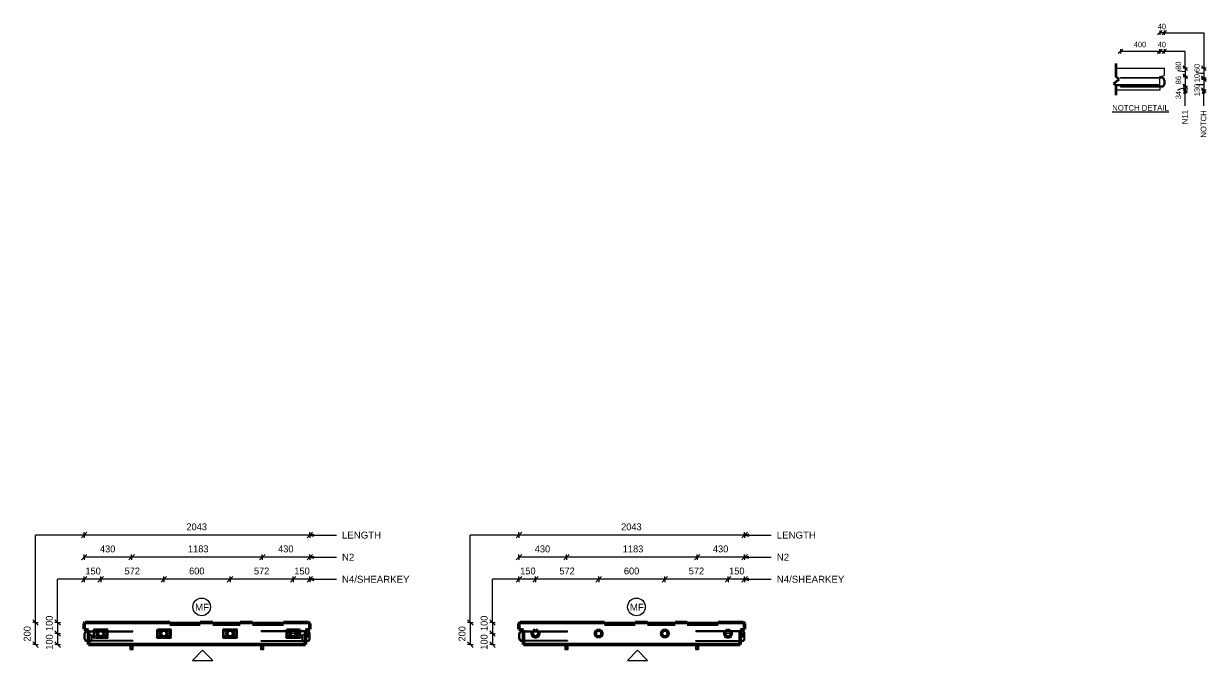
# Model space of a CAD drawing. Header units: millimetres. Extents: x -12496 to 1412, y 1067 to 18539.
# Drawn here: x -12496 to -1787, y 12771 to 18539 of the extents above; entities that cross this region are included whole.
import ezdxf

# ---------------------------------------------------------------- set-up
doc = ezdxf.new("R2010")
doc.units = ezdxf.units.MM
doc.linetypes.add('Dash', pattern=[6.36, 3.18, -3.18])
for name, color, linetype, lineweight in [('A-ANNO-DIMS', 211, 'Continuous', 9), ('A-ANNO-DIMS-25', 211, 'Continuous', 9), ('A-DETL', 90, 'Continuous', 18), ('A-DETL-MBND', 5, 'Continuous', 18), ('A-DETL-THIN', 151, 'Continuous', 18), ('A-GENM', 13, 'Continuous', 18), ('A-WALL', 113, 'Continuous', 25), ('A-WALL-HDLN', 110, 'Dash', 25), ('G-ANNO-TEXT', 231, 'Continuous', 9), ('S-RBAR', 171, 'Continuous', 18)]:
    doc.layers.add(name, color=color, linetype=linetype, lineweight=lineweight)
doc.styles.add('Arial', font='arial.ttf', dxfattribs={"height": 62.5})
doc.styles.add('Arial_1', font='arial.ttf', dxfattribs={"height": 50})
doc.styles.add('Nirmala UI Semilight', font='NirmalaS.ttf', dxfattribs={"height": 62.5})
doc.styles.add('Nirmala UI Semilight_1', font='NirmalaS.ttf', dxfattribs={"height": 50})
doc.dimstyles.new('Arrow_Filled_-_2_5_NI_UI', dxfattribs={"dimscale": 304.8, "dimtxt": 65.460247, "dimasz": 0.164042, "dimexe": 0.082021, "dimexo": 0.0625, "dimgap": 0.082021, "dimtad": 1, "dimdec": 0, "dimzin": 0, "dimdsep": 46, "dimtxsty": 'Nirmala UI Semilight', "dimblk1": 'OBLIQUE', "dimblk2": 'OBLIQUE', "dimsah": 1, "dimcen": 0.09, "dimazin": 0, "dimtfac": 1, "dimtdec": 4, "dimtix": 1, "dimtmove": 0, "dimatfit": 3, "dimfxl": 0.082021, "dimfxlon": 1, "dimtvp": 1, "dimtolj": 1, "dimtzin": 0, "dimarcsym": 2})
doc.dimstyles.new('Arrow_Filled_-_2_5_NI_UI_1', dxfattribs={"dimscale": 304.8, "dimtxt": 65.460247, "dimasz": 0.164042, "dimexe": 0.082021, "dimexo": 0.0625, "dimgap": 0.082021, "dimtad": 1, "dimdec": 0, "dimzin": 0, "dimdsep": 46, "dimtxsty": 'Nirmala UI Semilight', "dimblk1": 'OBLIQUE', "dimblk2": 'OBLIQUE', "dimsah": 1, "dimcen": 0.09, "dimazin": 0, "dimtfac": 1, "dimtdec": 4, "dimtix": 1, "dimtmove": 2, "dimatfit": 3, "dimfxl": 0.082021, "dimfxlon": 1, "dimtvp": 1, "dimtolj": 1, "dimtzin": 0, "dimarcsym": 2})

# ---------------------------------------------------------------- blocks, each defined once
blk = doc.blocks.new('RR spread anchor face based - RR-SA-2_5-250-1726823-Elevation Top')
at = {"layer": 'A-GENM'}
for p, q in [((-10026, 13014), (-10085, 13014)), ((-9909, 13014), (-9945, 13014)), ((-9945, 12984), (-9909, 12984)), ((-9924, 13006), (-9918, 13006)), ((-9918, 12992), (-9924, 12992))]:
    blk.add_line(p, q, dxfattribs=at)
for centre, start, end in [((-9924, 12999), 90, 270), ((-9918, 12999), 270, 90)]:
    blk.add_arc(centre, 7, start, end, dxfattribs=at)
blk = doc.blocks.new('RR spread anchor face based - RR-SA-1_4-160-1726851-Elevation Top')
at = {"layer": 'A-GENM'}
for p, q in [((-11533, 12914), (-11533, 12874)), ((-11533, 12874), (-11530, 12869)), ((-11530, 12869), (-11505, 12869)), ((-11525, 12884), (-11525, 12890)), ((-11511, 12890), (-11511, 12884)), ((-11505, 12869), (-11503, 12874)), ((-11503, 12874), (-11503, 12914))]:
    blk.add_line(p, q, dxfattribs=at)
for centre, start, end in [((-11518, 12890), 0, 180), ((-11518, 12884), 180, 0)]:
    blk.add_arc(centre, 7, start, end, dxfattribs=at)
blk = doc.blocks.new('RR spread anchor face based - RR-SA-2_5-250-1726823-Elevation Top Copy 1')
at = {"layer": 'A-GENM'}
for p, q in [((-10026, 13014), (-10085, 13014)), ((-9909, 13014), (-9945, 13014)), ((-9945, 12984), (-9909, 12984)), ((-9924, 13006), (-9918, 13006)), ((-9918, 12992), (-9924, 12992))]:
    blk.add_line(p, q, dxfattribs=at)
for centre, start, end in [((-9924, 12999), 90, 270), ((-9918, 12999), 270, 90)]:
    blk.add_arc(centre, 7, start, end, dxfattribs=at)
blk = doc.blocks.new('RR spread anchor face based - RR-SA-1_4-160-1726851-Elevation Top Copy 1')
at = {"layer": 'A-GENM'}
for p, q in [((-11533, 12914), (-11533, 12874)), ((-11533, 12874), (-11530, 12869)), ((-11530, 12869), (-11505, 12869)), ((-11525, 12884), (-11525, 12890)), ((-11511, 12890), (-11511, 12884)), ((-11505, 12869), (-11503, 12874)), ((-11503, 12874), (-11503, 12914))]:
    blk.add_line(p, q, dxfattribs=at)
for centre, start, end in [((-11518, 12890), 0, 180), ((-11518, 12884), 180, 0)]:
    blk.add_arc(centre, 7, start, end, dxfattribs=at)
blk = doc.blocks.new('DIMBLOCK1-Elevation Top')
at = {"layer": 'A-ANNO-DIMS-25'}
for p, q in [((-10055, 13506), (-10080, 13481)), ((-10055, 13506), (-10030, 13531)), ((-10055, 13506), (-10055, 13531)), ((-9905, 13506), (-10055, 13506)), ((-10055, 13506), (-10055, 13481)), ((-9905, 13506), (-9930, 13481)), ((-9905, 13506), (-9880, 13531)), ((-9905, 13506), (-9905, 13531)), ((-9905, 13506), (-9905, 13481))]:
    blk.add_line(p, q, dxfattribs=at)
at = {"layer": 'A-ANNO-DIMS-25', "color": 0, "insert": (-10045, 13612), "char_height": 62.5, "width": 154.25, "attachment_point": 1, "line_spacing_factor": 1.142579, "style": 'Nirmala UI Semilight'}
blk.add_mtext('150', dxfattribs=at)
blk = doc.blocks.new('_Oblique')
at = {"color": 0, "linetype": 'ByBlock', "lineweight": -2}
blk.add_line((-0.5, -0.5), (0.5, 0.5), dxfattribs=at)
blk = doc.blocks.new('DIMBLOCK2-Elevation Top')
at = {"layer": 'A-ANNO-DIMS-25'}
for p, q in [((-10627, 13506), (-10652, 13481)), ((-10627, 13506), (-10602, 13531)), ((-10627, 13506), (-10627, 13531)), ((-10055, 13506), (-10627, 13506)), ((-10627, 13506), (-10627, 13481)), ((-10055, 13506), (-10080, 13481)), ((-10055, 13506), (-10030, 13531)), ((-10055, 13506), (-10055, 13531)), ((-10055, 13506), (-10055, 13481))]:
    blk.add_line(p, q, dxfattribs=at)
at = {"layer": 'A-ANNO-DIMS-25', "color": 0, "insert": (-10411, 13612), "char_height": 62.5, "width": 168.53, "attachment_point": 1, "line_spacing_factor": 1.142579, "style": 'Nirmala UI Semilight'}
blk.add_mtext('572', dxfattribs=at)
blk = doc.blocks.new('DIMBLOCK3-Elevation Top')
at = {"layer": 'A-ANNO-DIMS-25'}
for p, q in [((-11226, 13506), (-11251, 13481)), ((-11226, 13506), (-11201, 13531)), ((-11226, 13506), (-11226, 13531)), ((-10627, 13506), (-11226, 13506)), ((-11226, 13506), (-11226, 13481)), ((-10627, 13506), (-10652, 13481)), ((-10627, 13506), (-10602, 13531)), ((-10627, 13506), (-10627, 13531)), ((-10627, 13506), (-10627, 13481))]:
    blk.add_line(p, q, dxfattribs=at)
at = {"layer": 'A-ANNO-DIMS-25', "color": 0, "insert": (-10998, 13612), "char_height": 62.5, "width": 171.39, "attachment_point": 1, "line_spacing_factor": 1.142579, "style": 'Nirmala UI Semilight'}
blk.add_mtext('600', dxfattribs=at)
blk = doc.blocks.new('DIMBLOCK4-Elevation Top')
at = {"layer": 'A-ANNO-DIMS-25'}
for p, q in [((-11798, 13506), (-11823, 13481)), ((-11798, 13506), (-11773, 13531)), ((-11798, 13506), (-11798, 13531)), ((-11226, 13506), (-11798, 13506)), ((-11798, 13506), (-11798, 13481)), ((-11226, 13506), (-11251, 13481)), ((-11226, 13506), (-11201, 13531)), ((-11226, 13506), (-11226, 13531)), ((-11226, 13506), (-11226, 13481))]:
    blk.add_line(p, q, dxfattribs=at)
at = {"layer": 'A-ANNO-DIMS-25', "color": 0, "insert": (-11582, 13612), "char_height": 62.5, "width": 168.53, "attachment_point": 1, "line_spacing_factor": 1.142579, "style": 'Nirmala UI Semilight'}
blk.add_mtext('572', dxfattribs=at)
blk = doc.blocks.new('DIMBLOCK5-Elevation Top')
at = {"layer": 'A-ANNO-DIMS-25'}
for p, q in [((-11948, 13506), (-11973, 13481)), ((-11948, 13506), (-11923, 13531)), ((-11948, 13506), (-11948, 13531)), ((-11798, 13506), (-11948, 13506)), ((-11948, 13506), (-11948, 13481)), ((-11798, 13506), (-11823, 13481)), ((-11798, 13506), (-11773, 13531)), ((-11798, 13506), (-11798, 13531)), ((-11798, 13506), (-11798, 13481))]:
    blk.add_line(p, q, dxfattribs=at)
at = {"layer": 'A-ANNO-DIMS-25', "color": 0, "insert": (-11937, 13612), "char_height": 62.5, "width": 154.25, "attachment_point": 1, "line_spacing_factor": 1.142579, "style": 'Nirmala UI Semilight'}
blk.add_mtext('150', dxfattribs=at)
blk = doc.blocks.new('DIMBLOCK6-Elevation Top')
at = {"layer": 'A-ANNO-DIMS-25'}
for p, q in [((-10335, 13706), (-10310, 13731)), ((-10335, 13706), (-10335, 13731)), ((-9905, 13706), (-9880, 13731)), ((-9905, 13706), (-9905, 13731)), ((-10335, 13706), (-10360, 13681)), ((-9905, 13706), (-10335, 13706)), ((-10335, 13706), (-10335, 13681)), ((-9905, 13706), (-9930, 13681)), ((-9905, 13706), (-9905, 13681))]:
    blk.add_line(p, q, dxfattribs=at)
at = {"layer": 'A-ANNO-DIMS-25', "color": 0, "insert": (-10192, 13812), "char_height": 62.5, "width": 172.82, "attachment_point": 1, "line_spacing_factor": 1.142579, "style": 'Nirmala UI Semilight'}
blk.add_mtext('430', dxfattribs=at)
blk = doc.blocks.new('DIMBLOCK7-Elevation Top')
at = {"layer": 'A-ANNO-DIMS-25'}
for p, q in [((-11518, 13706), (-11493, 13731)), ((-11518, 13706), (-11518, 13731)), ((-10335, 13706), (-10310, 13731)), ((-10335, 13706), (-10335, 13731)), ((-11518, 13706), (-11543, 13681)), ((-10335, 13706), (-11518, 13706)), ((-11518, 13706), (-11518, 13681)), ((-10335, 13706), (-10360, 13681)), ((-10335, 13706), (-10335, 13681))]:
    blk.add_line(p, q, dxfattribs=at)
at = {"layer": 'A-ANNO-DIMS-25', "color": 0, "insert": (-11008, 13812), "char_height": 62.5, "width": 194.24, "attachment_point": 1, "line_spacing_factor": 1.142579, "style": 'Nirmala UI Semilight'}
blk.add_mtext('1183', dxfattribs=at)
blk = doc.blocks.new('DIMBLOCK8-Elevation Top')
at = {"layer": 'A-ANNO-DIMS-25'}
for p, q in [((-11948, 13706), (-11923, 13731)), ((-11948, 13706), (-11948, 13731)), ((-11518, 13706), (-11493, 13731)), ((-11518, 13706), (-11518, 13731)), ((-11948, 13706), (-11973, 13681)), ((-11518, 13706), (-11948, 13706)), ((-11948, 13706), (-11948, 13681)), ((-11518, 13706), (-11543, 13681)), ((-11518, 13706), (-11518, 13681))]:
    blk.add_line(p, q, dxfattribs=at)
at = {"layer": 'A-ANNO-DIMS-25', "color": 0, "insert": (-11805, 13812), "char_height": 62.5, "width": 172.82, "attachment_point": 1, "line_spacing_factor": 1.142579, "style": 'Nirmala UI Semilight'}
blk.add_mtext('430', dxfattribs=at)
blk = doc.blocks.new('DIMBLOCK9-Elevation Top')
at = {"layer": 'A-ANNO-DIMS-25'}
for p, q in [((-11948, 13906), (-11923, 13931)), ((-11948, 13906), (-11948, 13931)), ((-9905, 13906), (-9880, 13931)), ((-9905, 13906), (-9905, 13931)), ((-11948, 13906), (-11973, 13881)), ((-9905, 13906), (-11948, 13906)), ((-11948, 13906), (-11948, 13881)), ((-9905, 13906), (-9930, 13881)), ((-9905, 13906), (-9905, 13881))]:
    blk.add_line(p, q, dxfattribs=at)
at = {"layer": 'A-ANNO-DIMS-25', "color": 0, "insert": (-11022, 14012), "char_height": 62.5, "width": 229.94, "attachment_point": 1, "line_spacing_factor": 1.142579, "style": 'Nirmala UI Semilight'}
blk.add_mtext('2043', dxfattribs=at)
blk = doc.blocks.new('DIMBLOCK10-Elevation Top')
at = {"layer": 'A-ANNO-DIMS-25'}
for p, q in [((-12188, 13114), (-12213, 13139)), ((-12188, 13114), (-12213, 13114)), ((-12188, 13114), (-12188, 13014)), ((-12188, 13114), (-12163, 13089)), ((-12188, 13114), (-12163, 13114)), ((-12188, 13014), (-12213, 13039)), ((-12188, 13014), (-12213, 13014)), ((-12188, 13014), (-12163, 12989)), ((-12188, 13014), (-12163, 13014))]:
    blk.add_line(p, q, dxfattribs=at)
at = {"layer": 'A-ANNO-DIMS-25', "color": 0, "insert": (-12295, 13037), "char_height": 62.5, "width": 154.25, "attachment_point": 1, "rotation": 90, "line_spacing_factor": 1.142579, "style": 'Nirmala UI Semilight'}
blk.add_mtext('100', dxfattribs=at)
blk = doc.blocks.new('DIMBLOCK11-Elevation Top')
at = {"layer": 'A-ANNO-DIMS-25'}
for p, q in [((-12188, 13014), (-12213, 13039)), ((-12188, 13014), (-12213, 13014)), ((-12188, 13014), (-12188, 12914)), ((-12188, 13014), (-12163, 12989)), ((-12188, 13014), (-12163, 13014)), ((-12188, 12914), (-12213, 12939)), ((-12188, 12914), (-12213, 12914)), ((-12188, 12914), (-12163, 12889)), ((-12188, 12914), (-12163, 12914))]:
    blk.add_line(p, q, dxfattribs=at)
at = {"layer": 'A-ANNO-DIMS-25', "color": 0, "insert": (-12295, 12868), "char_height": 62.5, "width": 154.25, "attachment_point": 1, "rotation": 90, "line_spacing_factor": 1.142579, "style": 'Nirmala UI Semilight'}
blk.add_mtext('100', dxfattribs=at)
blk = doc.blocks.new('DIMBLOCK12-Elevation Top')
at = {"layer": 'A-ANNO-DIMS-25'}
for p, q in [((-12388, 13114), (-12413, 13139)), ((-12388, 13114), (-12413, 13114)), ((-12388, 12914), (-12388, 13114)), ((-12388, 13114), (-12363, 13089)), ((-12388, 13114), (-12363, 13114)), ((-12388, 12914), (-12413, 12939)), ((-12388, 12914), (-12413, 12914)), ((-12388, 12914), (-12363, 12889)), ((-12388, 12914), (-12363, 12914))]:
    blk.add_line(p, q, dxfattribs=at)
at = {"layer": 'A-ANNO-DIMS-25', "color": 0, "insert": (-12495, 12942), "char_height": 62.5, "width": 171.39, "attachment_point": 1, "rotation": 90, "line_spacing_factor": 1.142579, "style": 'Nirmala UI Semilight'}
blk.add_mtext('200', dxfattribs=at)
blk = doc.blocks.new('DIMBLOCK13-Elevation Top Copy 1')
at = {"layer": 'A-ANNO-DIMS-25'}
for p, q in [((-6118, 13506), (-6143, 13481)), ((-6118, 13506), (-6093, 13531)), ((-6118, 13506), (-6118, 13531)), ((-5968, 13506), (-6118, 13506)), ((-6118, 13506), (-6118, 13481)), ((-5968, 13506), (-5993, 13481)), ((-5968, 13506), (-5943, 13531)), ((-5968, 13506), (-5968, 13531)), ((-5968, 13506), (-5968, 13481))]:
    blk.add_line(p, q, dxfattribs=at)
at = {"layer": 'A-ANNO-DIMS-25', "color": 0, "insert": (-6108, 13612), "char_height": 62.5, "width": 154.25, "attachment_point": 1, "line_spacing_factor": 1.142579, "style": 'Nirmala UI Semilight'}
blk.add_mtext('150', dxfattribs=at)
blk = doc.blocks.new('DIMBLOCK14-Elevation Top Copy 1')
at = {"layer": 'A-ANNO-DIMS-25'}
for p, q in [((-6690, 13506), (-6715, 13481)), ((-6690, 13506), (-6665, 13531)), ((-6690, 13506), (-6690, 13531)), ((-6118, 13506), (-6690, 13506)), ((-6690, 13506), (-6690, 13481)), ((-6118, 13506), (-6143, 13481)), ((-6118, 13506), (-6093, 13531)), ((-6118, 13506), (-6118, 13531)), ((-6118, 13506), (-6118, 13481))]:
    blk.add_line(p, q, dxfattribs=at)
at = {"layer": 'A-ANNO-DIMS-25', "color": 0, "insert": (-6474, 13612), "char_height": 62.5, "width": 168.53, "attachment_point": 1, "line_spacing_factor": 1.142579, "style": 'Nirmala UI Semilight'}
blk.add_mtext('572', dxfattribs=at)
blk = doc.blocks.new('DIMBLOCK15-Elevation Top Copy 1')
at = {"layer": 'A-ANNO-DIMS-25'}
for p, q in [((-7289, 13506), (-7314, 13481)), ((-7289, 13506), (-7264, 13531)), ((-7289, 13506), (-7289, 13531)), ((-6690, 13506), (-7289, 13506)), ((-7289, 13506), (-7289, 13481)), ((-6690, 13506), (-6715, 13481)), ((-6690, 13506), (-6665, 13531)), ((-6690, 13506), (-6690, 13531)), ((-6690, 13506), (-6690, 13481))]:
    blk.add_line(p, q, dxfattribs=at)
at = {"layer": 'A-ANNO-DIMS-25', "color": 0, "insert": (-7061, 13612), "char_height": 62.5, "width": 171.39, "attachment_point": 1, "line_spacing_factor": 1.142579, "style": 'Nirmala UI Semilight'}
blk.add_mtext('600', dxfattribs=at)
blk = doc.blocks.new('DIMBLOCK16-Elevation Top Copy 1')
at = {"layer": 'A-ANNO-DIMS-25'}
for p, q in [((-7861, 13506), (-7886, 13481)), ((-7861, 13506), (-7836, 13531)), ((-7861, 13506), (-7861, 13531)), ((-7289, 13506), (-7861, 13506)), ((-7861, 13506), (-7861, 13481)), ((-7289, 13506), (-7314, 13481)), ((-7289, 13506), (-7264, 13531)), ((-7289, 13506), (-7289, 13531)), ((-7289, 13506), (-7289, 13481))]:
    blk.add_line(p, q, dxfattribs=at)
at = {"layer": 'A-ANNO-DIMS-25', "color": 0, "insert": (-7645, 13612), "char_height": 62.5, "width": 168.53, "attachment_point": 1, "line_spacing_factor": 1.142579, "style": 'Nirmala UI Semilight'}
blk.add_mtext('572', dxfattribs=at)
blk = doc.blocks.new('DIMBLOCK17-Elevation Top Copy 1')
at = {"layer": 'A-ANNO-DIMS-25'}
for p, q in [((-8011, 13506), (-8036, 13481)), ((-8011, 13506), (-7986, 13531)), ((-8011, 13506), (-8011, 13531)), ((-7861, 13506), (-8011, 13506)), ((-8011, 13506), (-8011, 13481)), ((-7861, 13506), (-7886, 13481)), ((-7861, 13506), (-7836, 13531)), ((-7861, 13506), (-7861, 13531)), ((-7861, 13506), (-7861, 13481))]:
    blk.add_line(p, q, dxfattribs=at)
at = {"layer": 'A-ANNO-DIMS-25', "color": 0, "insert": (-8000, 13612), "char_height": 62.5, "width": 154.25, "attachment_point": 1, "line_spacing_factor": 1.142579, "style": 'Nirmala UI Semilight'}
blk.add_mtext('150', dxfattribs=at)
blk = doc.blocks.new('DIMBLOCK18-Elevation Top Copy 1')
at = {"layer": 'A-ANNO-DIMS-25'}
for p, q in [((-6398, 13706), (-6373, 13731)), ((-6398, 13706), (-6398, 13731)), ((-5968, 13706), (-5943, 13731)), ((-5968, 13706), (-5968, 13731)), ((-6398, 13706), (-6423, 13681)), ((-5968, 13706), (-6398, 13706)), ((-6398, 13706), (-6398, 13681)), ((-5968, 13706), (-5993, 13681)), ((-5968, 13706), (-5968, 13681))]:
    blk.add_line(p, q, dxfattribs=at)
at = {"layer": 'A-ANNO-DIMS-25', "color": 0, "insert": (-6255, 13812), "char_height": 62.5, "width": 172.82, "attachment_point": 1, "line_spacing_factor": 1.142579, "style": 'Nirmala UI Semilight'}
blk.add_mtext('430', dxfattribs=at)
blk = doc.blocks.new('DIMBLOCK19-Elevation Top Copy 1')
at = {"layer": 'A-ANNO-DIMS-25'}
for p, q in [((-7581, 13706), (-7556, 13731)), ((-7581, 13706), (-7581, 13731)), ((-6398, 13706), (-6373, 13731)), ((-6398, 13706), (-6398, 13731)), ((-7581, 13706), (-7606, 13681)), ((-6398, 13706), (-7581, 13706)), ((-7581, 13706), (-7581, 13681)), ((-6398, 13706), (-6423, 13681)), ((-6398, 13706), (-6398, 13681))]:
    blk.add_line(p, q, dxfattribs=at)
at = {"layer": 'A-ANNO-DIMS-25', "color": 0, "insert": (-7071, 13812), "char_height": 62.5, "width": 194.24, "attachment_point": 1, "line_spacing_factor": 1.142579, "style": 'Nirmala UI Semilight'}
blk.add_mtext('1183', dxfattribs=at)
blk = doc.blocks.new('DIMBLOCK20-Elevation Top Copy 1')
at = {"layer": 'A-ANNO-DIMS-25'}
for p, q in [((-8011, 13706), (-7986, 13731)), ((-8011, 13706), (-8011, 13731)), ((-7581, 13706), (-7556, 13731)), ((-7581, 13706), (-7581, 13731)), ((-8011, 13706), (-8036, 13681)), ((-7581, 13706), (-8011, 13706)), ((-8011, 13706), (-8011, 13681)), ((-7581, 13706), (-7606, 13681)), ((-7581, 13706), (-7581, 13681))]:
    blk.add_line(p, q, dxfattribs=at)
at = {"layer": 'A-ANNO-DIMS-25', "color": 0, "insert": (-7868, 13812), "char_height": 62.5, "width": 172.82, "attachment_point": 1, "line_spacing_factor": 1.142579, "style": 'Nirmala UI Semilight'}
blk.add_mtext('430', dxfattribs=at)
blk = doc.blocks.new('DIMBLOCK21-Elevation Top Copy 1')
at = {"layer": 'A-ANNO-DIMS-25'}
for p, q in [((-8011, 13906), (-7986, 13931)), ((-8011, 13906), (-8011, 13931)), ((-5968, 13906), (-5943, 13931)), ((-5968, 13906), (-5968, 13931)), ((-8011, 13906), (-8036, 13881)), ((-5968, 13906), (-8011, 13906)), ((-8011, 13906), (-8011, 13881)), ((-5968, 13906), (-5993, 13881)), ((-5968, 13906), (-5968, 13881))]:
    blk.add_line(p, q, dxfattribs=at)
at = {"layer": 'A-ANNO-DIMS-25', "color": 0, "insert": (-7086, 14012), "char_height": 62.5, "width": 229.94, "attachment_point": 1, "line_spacing_factor": 1.142579, "style": 'Nirmala UI Semilight'}
blk.add_mtext('2043', dxfattribs=at)
blk = doc.blocks.new('DIMBLOCK22-Elevation Top Copy 1')
at = {"layer": 'A-ANNO-DIMS-25'}
for p, q in [((-8251, 13114), (-8276, 13139)), ((-8251, 13114), (-8276, 13114)), ((-8251, 13114), (-8251, 13014)), ((-8251, 13114), (-8226, 13089)), ((-8251, 13114), (-8226, 13114)), ((-8251, 13014), (-8276, 13039)), ((-8251, 13014), (-8276, 13014)), ((-8251, 13014), (-8226, 12989)), ((-8251, 13014), (-8226, 13014))]:
    blk.add_line(p, q, dxfattribs=at)
at = {"layer": 'A-ANNO-DIMS-25', "color": 0, "insert": (-8358, 13037), "char_height": 62.5, "width": 154.25, "attachment_point": 1, "rotation": 90, "line_spacing_factor": 1.142579, "style": 'Nirmala UI Semilight'}
blk.add_mtext('100', dxfattribs=at)
blk = doc.blocks.new('DIMBLOCK23-Elevation Top Copy 1')
at = {"layer": 'A-ANNO-DIMS-25'}
for p, q in [((-8251, 13014), (-8276, 13039)), ((-8251, 13014), (-8276, 13014)), ((-8251, 13014), (-8251, 12914)), ((-8251, 13014), (-8226, 12989)), ((-8251, 13014), (-8226, 13014)), ((-8251, 12914), (-8276, 12939)), ((-8251, 12914), (-8276, 12914)), ((-8251, 12914), (-8226, 12889)), ((-8251, 12914), (-8226, 12914))]:
    blk.add_line(p, q, dxfattribs=at)
at = {"layer": 'A-ANNO-DIMS-25', "color": 0, "insert": (-8358, 12868), "char_height": 62.5, "width": 154.25, "attachment_point": 1, "rotation": 90, "line_spacing_factor": 1.142579, "style": 'Nirmala UI Semilight'}
blk.add_mtext('100', dxfattribs=at)
blk = doc.blocks.new('DIMBLOCK24-Elevation Top Copy 1')
at = {"layer": 'A-ANNO-DIMS-25'}
for p, q in [((-8451, 13114), (-8476, 13139)), ((-8451, 13114), (-8476, 13114)), ((-8451, 12914), (-8451, 13114)), ((-8451, 13114), (-8426, 13089)), ((-8451, 13114), (-8426, 13114)), ((-8451, 12914), (-8476, 12939)), ((-8451, 12914), (-8476, 12914)), ((-8451, 12914), (-8426, 12889)), ((-8451, 12914), (-8426, 12914))]:
    blk.add_line(p, q, dxfattribs=at)
at = {"layer": 'A-ANNO-DIMS-25', "color": 0, "insert": (-8558, 12942), "char_height": 62.5, "width": 171.39, "attachment_point": 1, "rotation": 90, "line_spacing_factor": 1.142579, "style": 'Nirmala UI Semilight'}
blk.add_mtext('200', dxfattribs=at)

msp = doc.modelspace()

# ---------------------------------------------------------------- linework, layer by layer
at = {"layer": 'A-DETL', "color": 7}
for p, q in [((-2208.5, 18456.1), (-2228.5, 18436.1)), ((-2208.5, 18456.1), (-2188.5, 18476.1)), ((-2208.5, 18476.1), (-2208.5, 18456.1)), ((-2168.5, 18456.1), (-2208.5, 18456.1)), ((-2208.5, 18456.1), (-2208.5, 18436.1)), ((-2168.5, 18456.1), (-2188.5, 18436.1)), ((-2148.5, 18476.1), (-2168.5, 18456.1)), ((-2168.5, 18476.1), (-2168.5, 18456.1)), ((-2168.5, 18456.1), (-2168.5, 18436.1)), ((-2168.5, 18456.1), (-1810.3, 18456.1)), ((-1810.3, 18456.1), (-1810.3, 18135.4)), ((-2564.5, 18287.5), (-2584.5, 18267.5)), ((-2564.5, 18307.5), (-2564.5, 18287.5)), ((-2564.5, 18287.5), (-2544.5, 18307.5)), ((-2208.5, 18287.5), (-2564.5, 18287.5)), ((-2564.5, 18287.5), (-2564.5, 18267.5)), ((-2208.5, 18287.5), (-2228.5, 18267.5)), ((-2228.5, 18267.5), (-2208.5, 18287.5)), ((-2208.5, 18287.5), (-2208.5, 18307.5)), ((-2208.5, 18307.5), (-2208.5, 18287.5)), ((-2208.5, 18287.5), (-2188.5, 18307.5)), ((-2188.5, 18307.5), (-2208.5, 18287.5)), ((-2168.5, 18287.5), (-2208.5, 18287.5)), ((-2208.5, 18287.5), (-2208.5, 18267.5)), ((-2208.5, 18267.5), (-2208.5, 18287.5)), ((-2188.5, 18267.5), (-2168.5, 18287.5)), ((-2168.5, 18307.5), (-2168.5, 18287.5)), ((-2168.5, 18287.5), (-2148.5, 18307.5)), ((-2168.5, 18287.5), (-2168.5, 18267.5)), ((-1978.6, 18287.5), (-2168.5, 18287.5)), ((-1978.6, 18135.4), (-1978.6, 18287.5)), ((-2603.5, 18135.4), (-2168.5, 18135.4)), ((-2168.5, 18135.4), (-2168.5, 18070.4)), ((-1978.6, 18135.4), (-1998.6, 18155.4)), ((-1978.6, 18135.4), (-1998.6, 18135.4)), ((-1958.6, 18115.4), (-1978.6, 18135.4)), ((-1978.6, 18135.4), (-1978.6, 18060.6)), ((-1958.6, 18135.4), (-1978.6, 18135.4)), ((-1810.3, 18135.4), (-1830.3, 18155.4)), ((-1810.3, 18135.4), (-1830.3, 18135.4)), ((-1790.3, 18115.4), (-1810.3, 18135.4)), ((-1810.3, 18135.4), (-1810.3, 18045.4)), ((-1790.3, 18135.4), (-1810.3, 18135.4)), ((-2564.5, 18044.1), (-2564.5, 18052.1)), ((-2564.5, 18052.1), (-2188.5, 18052.1)), ((-2188.5, 18044.1), (-2564.5, 18044.1)), ((-2208.5, 18060.4), (-2168.5, 18070.4)), ((-2208.5, 17973.4), (-2208.5, 18060.4)), ((-2172.5, 18028.1), (-2172.5, 17989.4)), ((-2164.5, 18028.1), (-2164.5, 17989.4)), ((-1978.6, 18060.6), (-1998.6, 18080.6)), ((-1998.6, 18080.6), (-1978.6, 18060.6)), ((-1978.6, 18060.6), (-1998.6, 18060.6)), ((-1998.6, 18060.6), (-1978.6, 18060.6)), ((-1978.6, 18060.6), (-1958.6, 18060.6)), ((-1958.6, 18060.6), (-1978.6, 18060.6)), ((-1978.6, 18060.6), (-1958.6, 18040.6)), ((-1958.6, 18040.6), (-1978.6, 18060.6)), ((-1978.6, 18060.6), (-1978.6, 17969.4)), ((-1810.3, 18045.4), (-1830.3, 18065.4)), ((-1830.3, 18065.4), (-1810.3, 18045.4)), ((-1810.3, 18035.4), (-1830.3, 18055.4)), ((-1830.3, 18055.4), (-1810.3, 18035.4)), ((-1810.3, 18045.4), (-1830.3, 18045.4)), ((-1830.3, 18045.4), (-1810.3, 18045.4)), ((-1810.3, 18035.4), (-1830.3, 18035.4)), ((-1830.3, 18035.4), (-1810.3, 18035.4)), ((-1810.3, 18045.4), (-1790.3, 18045.4)), ((-1790.3, 18045.4), (-1810.3, 18045.4)), ((-1810.3, 18045.4), (-1790.3, 18025.4)), ((-1790.3, 18025.4), (-1810.3, 18045.4)), ((-1810.3, 18045.4), (-1810.3, 18035.4)), ((-1810.3, 18035.4), (-1790.3, 18035.4)), ((-1790.3, 18035.4), (-1810.3, 18035.4)), ((-1810.3, 18035.4), (-1790.3, 18015.4)), ((-1790.3, 18015.4), (-1810.3, 18035.4)), ((-1810.3, 18035.4), (-1810.3, 17935.4)), ((-2208.5, 17985.6), (-2614.5, 17985.6)), ((-2208.5, 17975.6), (-2603.5, 17975.6)), ((-2208.5, 17935.4), (-2603.5, 17935.4)), ((-2188.5, 17973.4), (-2564.5, 17973.4)), ((-2564.5, 17973.4), (-2564.5, 17965.4)), ((-2564.5, 17965.4), (-2188.5, 17965.4)), ((-2208.5, 17965.4), (-2208.5, 17935.4)), ((-1978.6, 17969.4), (-1998.6, 17989.4)), ((-1998.6, 17989.4), (-1978.6, 17969.4)), ((-1978.6, 17969.4), (-1998.6, 17969.4)), ((-1998.6, 17969.4), (-1978.6, 17969.4)), ((-1978.6, 17935.4), (-1998.6, 17955.4)), ((-1978.6, 17935.4), (-1998.6, 17935.4)), ((-1989.6, 17906.5), (-1981.6, 17936.5)), ((-1981.6, 17936.5), (-1981.6, 17796)), ((-1981.6, 17936.5), (-1973.5, 17906.5)), ((-1978.6, 17969.4), (-1958.6, 17969.4)), ((-1958.6, 17969.4), (-1978.6, 17969.4)), ((-1978.6, 17969.4), (-1958.6, 17949.4)), ((-1958.6, 17949.4), (-1978.6, 17969.4)), ((-1978.6, 17969.4), (-1978.6, 17935.4)), ((-1958.6, 17935.4), (-1978.6, 17935.4)), ((-1978.6, 17935.4), (-1958.6, 17915.4)), ((-1810.3, 17935.4), (-1830.3, 17955.4)), ((-1810.3, 17935.4), (-1830.3, 17935.4)), ((-1821.3, 17906.5), (-1813.2, 17936.5)), ((-1813.2, 17936.5), (-1813.2, 17796)), ((-1813.2, 17936.5), (-1805.2, 17906.5)), ((-1790.3, 17935.4), (-1810.3, 17935.4)), ((-1810.3, 17935.4), (-1790.3, 17915.4)), ((-1981.6, 17796), (-1981.6, 17794.6)), ((-1813.2, 17796), (-1813.2, 17794.7))]:
    msp.add_line(p, q, dxfattribs=at)
at = {"layer": 'A-DETL', "color": 250, "lineweight": 35}
for p, q in [((-2603.5, 18053.5), (-2603.5, 18177.5)), ((-2628.9, 17996.4), (-2578.1, 18034.5)), ((-2603.5, 17977.3), (-2628.9, 17996.4)), ((-2578.1, 18034.5), (-2603.5, 18053.5)), ((-2603.5, 17892.3), (-2603.5, 17977.3))]:
    msp.add_line(p, q, dxfattribs=at)
at = {"layer": 'A-DETL', "color": 7}
for centre, radius, start, end in [((-2188.5, 18028.1), 24, 0, 90), ((-2188.5, 18028.1), 16, 0, 90), ((-2188.5, 17989.4), 16, 270, 0), ((-2188.5, 17989.4), 24, 270, 0)]:
    msp.add_arc(centre, radius, start, end, dxfattribs=at)
for centre, ratio, start_param, end_param in [((-1978.6, 18120.9), 0.2093446, 3.1415927, 4.712389), ((-1810.3, 18100.5), 0.1491016, 3.1415927, 4.712389), ((-1978.6, 17931.8), 0.3056826, 1.5707963, 3.1415927), ((-1810.3, 17984.5), 0.0132192, 1.5707963, 3.1415927)]:
    msp.add_ellipse(centre, major_axis=(67.6, 0), ratio=ratio, start_param=start_param, end_param=end_param, dxfattribs=at)
at = {"layer": 'A-DETL-MBND'}
for p, q in [((-12388.4, 13113.8), (-12388.4, 13905.9)), ((-11947.9, 13905.9), (-12388.4, 13905.9)), ((-8451.5, 13113.8), (-8451.5, 13905.9)), ((-8011, 13905.9), (-8451.5, 13905.9)), ((-12188.4, 13113.8), (-12188.4, 13505.9)), ((-11947.9, 13505.9), (-12188.4, 13505.9)), ((-8251.5, 13113.8), (-8251.5, 13505.9)), ((-8011, 13505.9), (-8251.5, 13505.9))]:
    msp.add_line(p, q, dxfattribs=at)
at = {"layer": 'A-DETL-THIN'}
for p, q in [((-10875.2, 12862.7), (-10966.7, 12771.3)), ((-10783.8, 12771.3), (-10875.2, 12862.7)), ((-6938.3, 12862.7), (-7029.7, 12771.3)), ((-6846.9, 12771.3), (-6938.3, 12862.7)), ((-10966.7, 12771.3), (-10783.8, 12771.3)), ((-7029.7, 12771.3), (-6846.9, 12771.3))]:
    msp.add_line(p, q, dxfattribs=at)
for centre in [(-10884, 13255.5), (-6947.1, 13255.5)]:
    msp.add_circle(centre, 80, dxfattribs=at)
at = {"layer": 'A-WALL', "lineweight": 50}
for p, q in [((-11937.9, 13113.8), (-11947.9, 13103.8)), ((-11947.9, 13103.8), (-11947.9, 13053.8)), ((-11172.3, 13113.8), (-11937.9, 13113.8)), ((-11172.3, 13098.8), (-11172.3, 13113.8)), ((-10896.7, 13098.8), (-11172.3, 13098.8)), ((-10784.1, 13113.8), (-10896.7, 13113.8)), ((-10896.7, 13113.8), (-10896.7, 13098.8)), ((-10784.1, 13098.8), (-10784.1, 13113.8)), ((-10534.9, 13098.8), (-10784.1, 13098.8)), ((-10424.8, 13113.8), (-10534.9, 13113.8)), ((-10534.9, 13113.8), (-10534.9, 13098.8)), ((-10424.8, 13098.8), (-10424.8, 13113.8)), ((-10144.2, 13098.8), (-10424.8, 13098.8)), ((-9915.4, 13113.8), (-10144.2, 13113.8)), ((-10144.2, 13113.8), (-10144.2, 13098.8)), ((-9905.4, 13103.8), (-9915.4, 13113.8)), ((-9905.4, 13053.8), (-9905.4, 13103.8)), ((-8001, 13113.8), (-8011, 13103.8)), ((-8011, 13103.8), (-8011, 13053.8)), ((-7235.4, 13113.8), (-8001, 13113.8)), ((-7235.4, 13098.8), (-7235.4, 13113.8)), ((-6959.7, 13098.8), (-7235.4, 13098.8)), ((-6847.1, 13113.8), (-6959.7, 13113.8)), ((-6959.7, 13113.8), (-6959.7, 13098.8)), ((-6847.1, 13098.8), (-6847.1, 13113.8)), ((-6598, 13098.8), (-6847.1, 13098.8)), ((-6487.9, 13113.8), (-6598, 13113.8)), ((-6598, 13113.8), (-6598, 13098.8)), ((-6487.9, 13098.8), (-6487.9, 13113.8)), ((-6207.3, 13098.8), (-6487.9, 13098.8)), ((-5978.5, 13113.8), (-6207.3, 13113.8)), ((-6207.3, 13113.8), (-6207.3, 13098.8)), ((-5968.5, 13103.8), (-5978.5, 13113.8)), ((-5968.5, 13053.8), (-5968.5, 13103.8)), ((-11947.9, 13053.8), (-11907.9, 13043.8)), ((-11907.9, 13043.8), (-11907.9, 13037.8)), ((-11907.9, 13029.8), (-11907.9, 12951.7)), ((-9945.4, 13043.8), (-9905.4, 13053.8)), ((-9945.4, 13037.8), (-9945.4, 13043.8)), ((-9945.4, 12951.7), (-9945.4, 13029.8)), ((-8011, 13053.8), (-7971, 13043.8)), ((-7971, 13043.8), (-7971, 13037.8)), ((-7971, 13029.8), (-7971, 12951.7)), ((-6008.5, 13043.8), (-5968.5, 13053.8)), ((-6008.5, 13037.8), (-6008.5, 13043.8)), ((-6008.5, 12951.7), (-6008.5, 13029.8)), ((-11907.9, 12943.7), (-11907.9, 12913.8)), ((-11907.9, 12913.8), (-9945.4, 12913.8)), ((-9945.4, 12913.8), (-9945.4, 12943.7)), ((-7971, 12943.7), (-7971, 12913.8)), ((-7971, 12913.8), (-6008.5, 12913.8)), ((-6008.5, 12913.8), (-6008.5, 12943.7))]:
    msp.add_line(p, q, dxfattribs=at)
at = {"layer": 'A-WALL'}
for p, q in [((-11172.3, 13113.8), (-10896.7, 13113.8)), ((-10784.1, 13113.8), (-10534.9, 13113.8)), ((-10424.8, 13113.8), (-10144.2, 13113.8)), ((-7235.4, 13113.8), (-6959.7, 13113.8)), ((-6847.1, 13113.8), (-6598, 13113.8)), ((-6487.9, 13113.8), (-6207.3, 13113.8))]:
    msp.add_line(p, q, dxfattribs=at)
at = {"layer": 'A-WALL', "lineweight": 50}
for centre, start, end in [((-11797.9, 13013.8), 147.51595, 270), ((-11797.9, 13013.8), 90, 126), ((-11797.9, 13013.8), 54, 90), ((-11797.9, 13013.8), 270, 32.48405), ((-11226.4, 13013.8), 90, 270), ((-11226.4, 13013.8), 270, 90), ((-10626.9, 13013.8), 90, 270), ((-10626.9, 13013.8), 270, 90), ((-10055.4, 13013.8), 147.51595, 270), ((-10055.4, 13013.8), 90, 126), ((-10055.4, 13013.8), 54, 90), ((-10055.4, 13013.8), 270, 32.48405), ((-7861, 13013.8), 147.51595, 270), ((-7861, 13013.8), 90, 126), ((-7861, 13013.8), 54, 90), ((-7861, 13013.8), 270, 32.48405), ((-7289.5, 13013.8), 90, 270), ((-7289.5, 13013.8), 270, 90), ((-6690, 13013.8), 90, 270), ((-6690, 13013.8), 270, 90), ((-6118.5, 13013.8), 147.51595, 270), ((-6118.5, 13013.8), 90, 126), ((-6118.5, 13013.8), 54, 90), ((-6118.5, 13013.8), 270, 32.48405)]:
    msp.add_arc(centre, 30, start, end, dxfattribs=at)
at = {"layer": 'A-WALL-HDLN'}
for p, q in [((-11907.9, 13013.8), (-11882.9, 13003.8)), ((-11882.9, 13003.8), (-11882.9, 12951.7)), ((-11732.9, 13051.3), (-11862.9, 13051.3)), ((-11862.9, 13051.3), (-11862.9, 13037.8)), ((-11852.9, 13041.3), (-11862.9, 13051.3)), ((-11862.9, 13029.8), (-11862.9, 12976.3)), ((-11862.9, 12976.3), (-11852.9, 12986.3)), ((-11862.9, 12976.3), (-11732.9, 12976.3)), ((-11852.9, 13041.3), (-11809.9, 13041.3)), ((-11852.9, 13037.8), (-11852.9, 13041.3)), ((-11852.9, 12986.3), (-11852.9, 13029.8)), ((-11809.9, 12986.3), (-11852.9, 12986.3)), ((-11785.9, 13041.3), (-11742.9, 13041.3)), ((-11742.9, 12986.3), (-11785.9, 12986.3)), ((-11742.9, 13041.3), (-11732.9, 13051.3)), ((-11742.9, 13041.3), (-11742.9, 13037.8)), ((-11742.9, 13029.8), (-11742.9, 12986.3)), ((-11742.9, 12986.3), (-11732.9, 12976.3)), ((-11732.9, 13037.8), (-11732.9, 13051.3)), ((-11732.9, 12976.3), (-11732.9, 13029.8)), ((-11161.4, 13051.3), (-11291.4, 13051.3)), ((-11291.4, 13051.3), (-11291.4, 12976.3)), ((-11281.4, 13041.3), (-11291.4, 13051.3)), ((-11291.4, 12976.3), (-11281.4, 12986.3)), ((-11291.4, 12976.3), (-11161.4, 12976.3)), ((-11281.4, 13041.3), (-11238.4, 13041.3)), ((-11281.4, 12986.3), (-11281.4, 13041.3)), ((-11238.4, 12986.3), (-11281.4, 12986.3)), ((-11214.4, 13041.3), (-11171.4, 13041.3)), ((-11171.4, 12986.3), (-11214.4, 12986.3)), ((-11171.4, 13041.3), (-11161.4, 13051.3)), ((-11171.4, 13041.3), (-11171.4, 12986.3)), ((-11171.4, 12986.3), (-11161.4, 12976.3)), ((-11161.4, 12976.3), (-11161.4, 13051.3)), ((-10561.9, 13051.3), (-10691.9, 13051.3)), ((-10691.9, 13051.3), (-10691.9, 12976.3)), ((-10681.9, 13041.3), (-10691.9, 13051.3)), ((-10691.9, 12976.3), (-10681.9, 12986.3)), ((-10691.9, 12976.3), (-10561.9, 12976.3)), ((-10681.9, 13041.3), (-10638.9, 13041.3)), ((-10681.9, 12986.3), (-10681.9, 13041.3)), ((-10638.9, 12986.3), (-10681.9, 12986.3)), ((-10614.9, 13041.3), (-10571.9, 13041.3)), ((-10571.9, 12986.3), (-10614.9, 12986.3)), ((-10571.9, 13041.3), (-10561.9, 13051.3)), ((-10571.9, 13041.3), (-10571.9, 12986.3)), ((-10571.9, 12986.3), (-10561.9, 12976.3)), ((-10561.9, 12976.3), (-10561.9, 13051.3)), ((-9990.4, 13051.3), (-10120.4, 13051.3)), ((-10120.4, 13051.3), (-10120.4, 13037.8)), ((-10110.4, 13041.3), (-10120.4, 13051.3)), ((-10120.4, 13029.8), (-10120.4, 12976.3)), ((-10120.4, 12976.3), (-10110.4, 12986.3)), ((-10120.4, 12976.3), (-9990.4, 12976.3)), ((-10110.4, 13041.3), (-10067.4, 13041.3)), ((-10110.4, 13037.8), (-10110.4, 13041.3)), ((-10110.4, 12986.3), (-10110.4, 13029.8)), ((-10067.4, 12986.3), (-10110.4, 12986.3)), ((-10043.4, 13041.3), (-10000.4, 13041.3)), ((-10000.4, 12986.3), (-10043.4, 12986.3)), ((-10000.4, 13041.3), (-9990.4, 13051.3)), ((-10000.4, 13041.3), (-10000.4, 13037.8)), ((-10000.4, 13029.8), (-10000.4, 12986.3)), ((-10000.4, 12986.3), (-9990.4, 12976.3)), ((-9990.4, 13037.8), (-9990.4, 13051.3)), ((-9990.4, 12976.3), (-9990.4, 13029.8)), ((-9970.4, 13003.8), (-9945.5, 13013.8)), ((-9970.4, 12951.7), (-9970.4, 13003.8)), ((-11883.3, 12943.7), (-11907.9, 12933.8)), ((-9945.5, 12933.8), (-9970.1, 12943.7))]:
    msp.add_line(p, q, dxfattribs=at)
at = {"layer": 'G-ANNO-TEXT', "color": 10}
for p, q in [((-9905.5, 13905.9), (-9868, 13916)), ((-9905.5, 13905.9), (-9868, 13895.9)), ((-9905.5, 13905.9), (-9663.6, 13905.9)), ((-5968.5, 13905.9), (-5931, 13916)), ((-5968.5, 13905.9), (-5931, 13895.9)), ((-5968.5, 13905.9), (-5726.7, 13905.9)), ((-9905.5, 13705.9), (-9868, 13716)), ((-5968.5, 13705.9), (-5931, 13716)), ((-9905.5, 13705.9), (-9868, 13695.9)), ((-9905.5, 13705.9), (-9663.6, 13705.9)), ((-5968.5, 13705.9), (-5931, 13695.9)), ((-5968.5, 13705.9), (-5726.7, 13705.9)), ((-9905.5, 13505.9), (-9868, 13516)), ((-9905.5, 13505.9), (-9868, 13495.9)), ((-9905.5, 13505.9), (-9663.6, 13505.9)), ((-5968.5, 13505.9), (-5931, 13516)), ((-5968.5, 13505.9), (-5931, 13495.9)), ((-5968.5, 13505.9), (-5726.7, 13505.9))]:
    msp.add_line(p, q, dxfattribs=at)
at = {"layer": 'S-RBAR'}
for p, q in [((-11947.9, 12967.7), (-11947.9, 13013.8)), ((-11939.9, 12967.7), (-11939.9, 13013.8)), ((-11923.9, 13037.8), (-11507.9, 13037.8)), ((-11923.9, 13029.8), (-11507.9, 13029.8)), ((-11507.9, 13029.8), (-11507.9, 13037.8)), ((-9925.4, 13037.8), (-10345.4, 13037.8)), ((-10345.4, 13037.8), (-10345.4, 13029.8)), ((-9925.4, 13029.8), (-10345.4, 13029.8)), ((-9909.4, 12967.7), (-9909.4, 13013.8)), ((-9901.4, 12967.7), (-9901.4, 13013.8)), ((-8011, 12967.7), (-8011, 13013.8)), ((-8003, 12967.7), (-8003, 13013.8)), ((-7987, 13037.8), (-7571, 13037.8)), ((-7987, 13029.8), (-7571, 13029.8)), ((-7571, 13029.8), (-7571, 13037.8)), ((-5988.5, 13037.8), (-6408.5, 13037.8)), ((-6408.5, 13037.8), (-6408.5, 13029.8)), ((-5988.5, 13029.8), (-6408.5, 13029.8)), ((-5972.5, 12967.7), (-5972.5, 13013.8)), ((-5964.5, 12967.7), (-5964.5, 13013.8)), ((-11507.9, 12951.7), (-11923.9, 12951.7)), ((-11507.9, 12943.7), (-11923.9, 12943.7)), ((-11507.9, 12951.7), (-11507.9, 12943.7)), ((-10345.4, 12951.7), (-9925.4, 12951.7)), ((-10345.4, 12943.7), (-10345.4, 12951.7)), ((-10345.4, 12943.7), (-9925.4, 12943.7)), ((-7571, 12951.7), (-7987, 12951.7)), ((-7571, 12943.7), (-7987, 12943.7)), ((-7571, 12951.7), (-7571, 12943.7)), ((-6408.5, 12951.7), (-5988.5, 12951.7)), ((-6408.5, 12943.7), (-6408.5, 12951.7)), ((-6408.5, 12943.7), (-5988.5, 12943.7))]:
    msp.add_line(p, q, dxfattribs=at)
for centre, radius, start, end in [((-11923.9, 13013.8), 24, 90, 180), ((-11923.9, 12967.7), 24, 180, 270), ((-11923.9, 13013.8), 16, 90, 180), ((-11923.9, 12967.7), 16, 180, 270), ((-9925.4, 13013.8), 24, 0, 90), ((-9925.4, 13013.8), 16, 0, 90), ((-9925.4, 12967.7), 16, 270, 0), ((-9925.4, 12967.7), 24, 270, 360), ((-7987, 13013.8), 24, 90, 180), ((-7987, 12967.7), 24, 180, 270), ((-7987, 13013.8), 16, 90, 180), ((-7987, 12967.7), 16, 180, 270), ((-5988.5, 13013.8), 24, 0, 90), ((-5988.5, 13013.8), 16, 0, 90), ((-5988.5, 12967.7), 16, 270, 0), ((-5988.5, 12967.7), 24, 270, 360)]:
    msp.add_arc(centre, radius, start, end, dxfattribs=at)

# ---------------------------------------------------------------- block references
at = {"layer": 'A-GENM'}
for name, p in [('RR spread anchor face based - RR-SA-2_5-250-1726823-Elevation Top', (0, 0)), ('RR spread anchor face based - RR-SA-2_5-250-1726823-Elevation Top Copy 1', (3936.9, 0)), ('RR spread anchor face based - RR-SA-1_4-160-1726851-Elevation Top', (0, 0)), ('RR spread anchor face based - RR-SA-1_4-160-1726851-Elevation Top', (1182.5, 0)), ('RR spread anchor face based - RR-SA-1_4-160-1726851-Elevation Top Copy 1', (3936.9, 0)), ('RR spread anchor face based - RR-SA-1_4-160-1726851-Elevation Top Copy 1', (5119.4, 0))]:
    msp.add_blockref(name, p, dxfattribs=at)

# ---------------------------------------------------------------- texts
at = {"layer": 'G-ANNO-TEXT', "color": 7, "attachment_point": 1}
for s, insert, char_height, width, style in [('40', (-2227.1, 18538), 50, 91.392, 'Nirmala UI Semilight_1'), ('400', (-2443.7, 18374.4), 50, 136.287, 'Nirmala UI Semilight_1'), ('40', (-2227.1, 18374.4), 50, 91.392, 'Nirmala UI Semilight_1'), ('\\LNOTCH DETAIL', (-2639.5, 17801.3), 50, 622.11, 'Arial_1'), ('LENGTH', (-9613.6, 13937.2), 62.5, 428.903, 'Arial'), ('LENGTH', (-5676.7, 13937.2), 62.5, 428.903, 'Arial'), ('N2', (-9613.6, 13737.2), 62.5, 134.283, 'Arial'), ('N2', (-5676.7, 13737.2), 62.5, 134.283, 'Arial'), ('N4/SHEARKEY', (-9613.6, 13537.2), 62.5, 737.552, 'Arial'), ('N4/SHEARKEY', (-5676.7, 13537.2), 62.5, 737.552, 'Arial'), ('MF', (-10943.6, 13283.8), 62.5, 150.316, 'Arial'), ('MF', (-7006.7, 13283.8), 62.5, 150.316, 'Arial')]:
    msp.add_mtext(s, dxfattribs=dict(at, insert=insert, char_height=char_height, width=width, style=style))
at = {"layer": 'G-ANNO-TEXT', "color": 7, "char_height": 50, "attachment_point": 1, "rotation": 90}
for s, insert, width, style in [('80', (-2065.5, 18120.9), 89.789, 'Nirmala UI Semilight_1'), ('60', (-1897.2, 18100.5), 89.789, 'Nirmala UI Semilight_1'), ('86', (-2065.5, 17989.8), 89.789, 'Nirmala UI Semilight_1'), ('10', (-1897.2, 18008.1), 76.962, 'Nirmala UI Semilight_1'), ('130', (-1897.2, 17881.7), 121.856, 'Nirmala UI Semilight_1'), ('34', (-2065.5, 17854.6), 91.392, 'Nirmala UI Semilight_1'), ('N11', (-2006.3, 17627.6), 153.924, 'Arial_1'), ('NOTCH', (-1837.9, 17506), 301.435, 'Arial_1')]:
    msp.add_mtext(s, dxfattribs=dict(at, insert=insert, width=width, style=style))

# ---------------------------------------------------------------- dimensions: what is measured, and where the dimension line sits
at = {"layer": 'A-ANNO-DIMS'}
for base, p1, p2, override, picture, middle in [((-11947.9305022, 13905.926128), (-9905.4305022, 13880.926128), (-11947.9305022, 13880.926128), {"dimpost": '<>', "dimfxl": 2042.5}, 'DIMBLOCK9-Elevation Top', (-10926.6805022, 13963.2439454)), ((-8010.9854737, 13905.926128), (-5968.4854737, 13880.926128), (-8010.9854737, 13880.926128), {"dimpost": '<>', "dimfxl": 2042.5}, 'DIMBLOCK21-Elevation Top Copy 1', (-6989.7354737, 13963.2439454)), ((-11947.9, 13705.9), (-11517.9, 13680.9), (-11947.9, 13680.9), {"dimpost": '<>', "dimfxl": 430}, 'DIMBLOCK8-Elevation Top', (-11732.9, 13763.2)), ((-11517.9305022, 13705.926128), (-10335.4305022, 13680.926128), (-11517.9305022, 13680.926128), {"dimpost": '<>', "dimfxl": 1182.5}, 'DIMBLOCK7-Elevation Top', (-10926.6805022, 13763.4182829)), ((-10335.4, 13705.9), (-9905.4, 13680.9), (-10335.4, 13680.9), {"dimpost": '<>', "dimfxl": 430}, 'DIMBLOCK6-Elevation Top', (-10120.4, 13763.2)), ((-8011, 13705.9), (-7581, 13680.9), (-8011, 13680.9), {"dimpost": '<>', "dimfxl": 430}, 'DIMBLOCK20-Elevation Top Copy 1', (-7796, 13763.2)), ((-7580.9854737, 13705.926128), (-6398.4854737, 13680.926128), (-7580.9854737, 13680.926128), {"dimpost": '<>', "dimfxl": 1182.5}, 'DIMBLOCK19-Elevation Top Copy 1', (-6989.7354737, 13763.4182829)), ((-6398.5, 13705.9), (-5968.5, 13680.9), (-6398.5, 13680.9), {"dimpost": '<>', "dimfxl": 430}, 'DIMBLOCK18-Elevation Top Copy 1', (-6183.5, 13763.2)), ((-11947.9, 13505.9), (-11797.9, 13480.9), (-11947.9, 13480.9), {"dimpost": '<>', "dimfxl": 150}, 'DIMBLOCK5-Elevation Top', (-11872.9, 13563.4)), ((-11797.9305022, 13505.926128), (-11226.4305022, 13480.926128), (-11797.9305022, 13480.926128), {"dimpost": '<>', "dimfxl": 571.5}, 'DIMBLOCK4-Elevation Top', (-11512.1805022, 13563.2221532)), ((-11226.4305022, 13505.926128), (-10626.9305022, 13480.926128), (-11226.4305022, 13480.926128), {"dimpost": '<>', "dimfxl": 599.5}, 'DIMBLOCK3-Elevation Top', (-10926.6805022, 13563.2439454)), ((-10626.9305022, 13505.926128), (-10055.4305022, 13480.926128), (-10626.9305022, 13480.926128), {"dimpost": '<>', "dimfxl": 571.5}, 'DIMBLOCK2-Elevation Top', (-10341.1805022, 13563.2221532)), ((-10055.4, 13505.9), (-9905.4, 13480.9), (-10055.4, 13480.9), {"dimpost": '<>', "dimfxl": 150}, 'DIMBLOCK1-Elevation Top', (-9980.4, 13563.4)), ((-8011, 13505.9), (-7861, 13480.9), (-8011, 13480.9), {"dimpost": '<>', "dimfxl": 150}, 'DIMBLOCK17-Elevation Top Copy 1', (-7936, 13563.4)), ((-7860.9854737, 13505.926128), (-7289.4854737, 13480.926128), (-7860.9854737, 13480.926128), {"dimpost": '<>', "dimfxl": 571.5}, 'DIMBLOCK16-Elevation Top Copy 1', (-7575.2354737, 13563.2221532)), ((-7289.4854737, 13505.926128), (-6689.9854737, 13480.926128), (-7289.4854737, 13480.926128), {"dimpost": '<>', "dimfxl": 599.5}, 'DIMBLOCK15-Elevation Top Copy 1', (-6989.7354737, 13563.2439454)), ((-6689.9854737, 13505.926128), (-6118.4854737, 13480.926128), (-6689.9854737, 13480.926128), {"dimpost": '<>', "dimfxl": 571.5}, 'DIMBLOCK14-Elevation Top Copy 1', (-6404.2354737, 13563.2221532)), ((-6118.5, 13505.9), (-5968.5, 13480.9), (-6118.5, 13480.9), {"dimpost": '<>', "dimfxl": 150}, 'DIMBLOCK13-Elevation Top Copy 1', (-6043.5, 13563.4))]:
    dim = msp.add_linear_dim(base=base, p1=p1, p2=p2, dimstyle='Arrow_Filled_-_2_5_NI_UI', override=override, dxfattribs=at)
    dim.commit()
    dim.dimension.update_dxf_attribs({"geometry": picture, "text_midpoint": middle})
for base, p1, p2, picture, middle in [((-12188.4, 13013.8), (-12163.4, 13113.8), (-12163.4, 13013.8), 'DIMBLOCK10-Elevation Top', (-12253.3, 13114.1)), ((-8251.5, 13013.8), (-8226.5, 13113.8), (-8226.5, 13013.8), 'DIMBLOCK22-Elevation Top Copy 1', (-8316.3, 13114.1)), ((-12188.4, 12913.8), (-12163.4, 13013.8), (-12163.4, 12913.8), 'DIMBLOCK11-Elevation Top', (-12253.3, 12944.7)), ((-8251.5, 12913.8), (-8226.5, 13013.8), (-8226.5, 12913.8), 'DIMBLOCK23-Elevation Top Copy 1', (-8316.3, 12944.7))]:
    dim = msp.add_linear_dim(base=base, p1=p1, p2=p2, angle=90, dimstyle='Arrow_Filled_-_2_5_NI_UI_1', override={"dimpost": '<>', "dimfxl": 100}, dxfattribs=at)
    dim.commit()
    dim.dimension.update_dxf_attribs({"geometry": picture, "text_midpoint": middle, "dimtype": 160, "text_rotation": 90})
for base, p1, p2, picture, middle in [((-12388.4, 13113.8), (-12363.4, 12913.8), (-12363.4, 13113.8), 'DIMBLOCK12-Elevation Top', (-12445.7, 13013.8)), ((-8451.5, 13113.8), (-8426.5, 12913.8), (-8426.5, 13113.8), 'DIMBLOCK24-Elevation Top Copy 1', (-8508.7, 13013.8))]:
    dim = msp.add_linear_dim(base=base, p1=p1, p2=p2, angle=90, dimstyle='Arrow_Filled_-_2_5_NI_UI', override={"dimpost": '<>', "dimfxl": 200}, dxfattribs=at)
    dim.commit()
    dim.dimension.update_dxf_attribs({"geometry": picture, "text_midpoint": middle})

doc.saveas('drawing.dxf')
